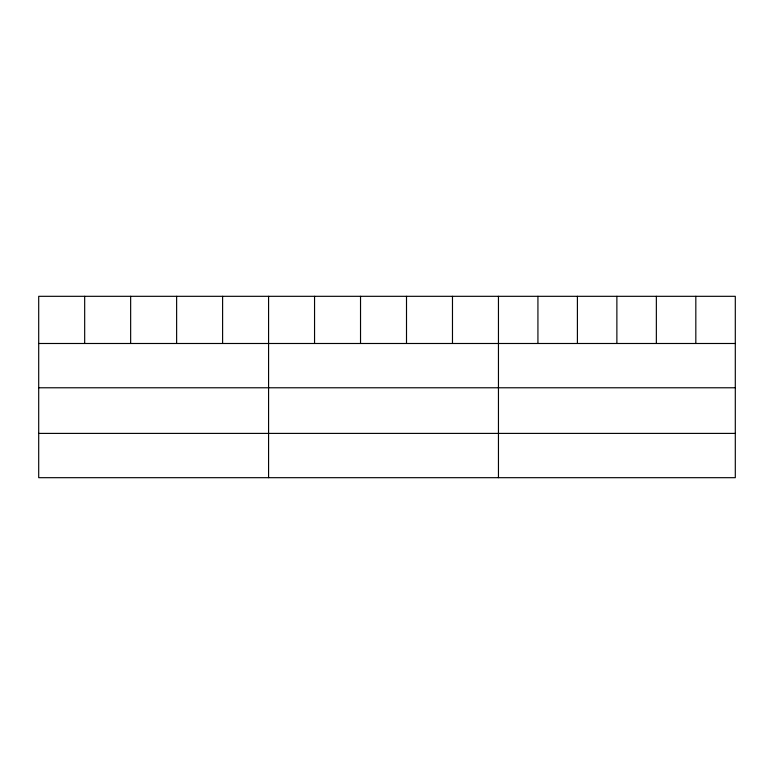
<?xml version="1.0" encoding="UTF-8"?>
<svg xmlns="http://www.w3.org/2000/svg" width="774" height="774" viewBox="0 0 774 774"><rect width="100%" height="100%" fill="white"/><g stroke="black" fill="none" stroke-linecap="round" stroke-linejoin="round"><path stroke-width="1.16" d="M735.3 387.774L735.3 296.316L38.7 296.316L38.7 477.684L735.3 477.684L735.3 387.774L38.7 387.774M38.7 343.492L735.3 343.492M38.7 433.401L735.3 433.401M695.826 296.316L695.826 343.492M656.352 296.316L656.352 343.492M616.878 296.316L616.878 343.492M577.404 296.316L577.404 343.492M537.93 296.316L537.93 343.492M498.456 296.316L498.456 477.684M452.48 296.316L452.48 343.492M406.505 296.316L406.505 343.492M360.529 296.316L360.529 343.492M314.554 296.316L314.554 343.492M268.578 296.316L268.578 477.684M222.602 296.316L222.602 343.492M176.627 296.316L176.627 343.492M130.651 296.316L130.651 343.492M84.676 296.316L84.676 343.492"/></g></svg>
